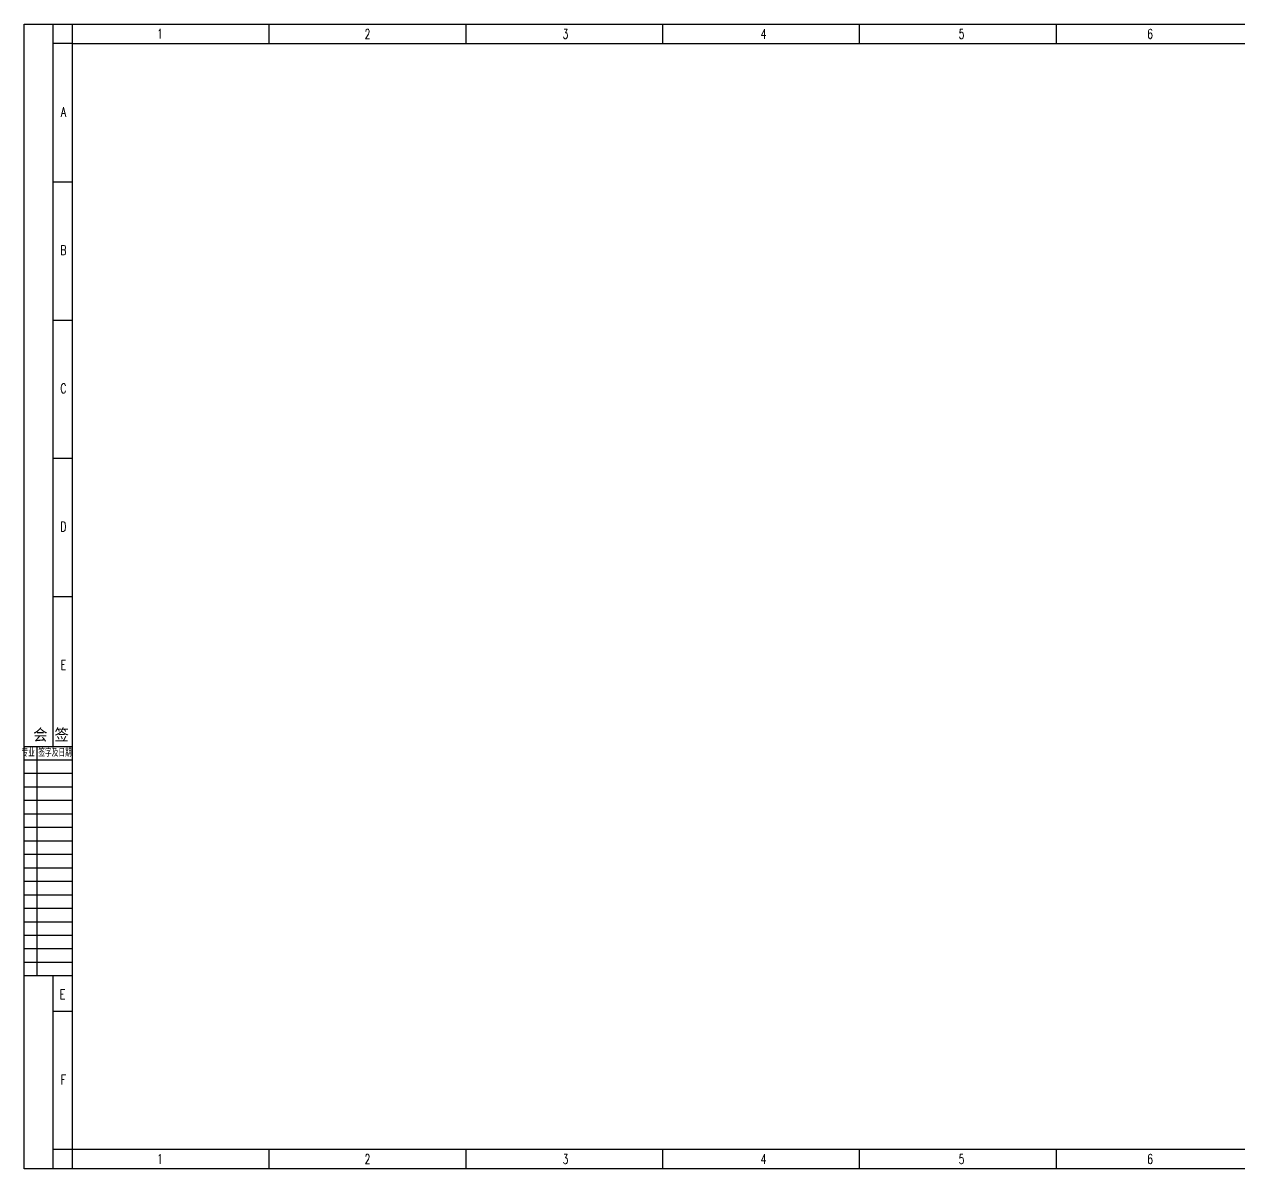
# Model space of a CAD drawing. Header units: millimetres. Extents: x 0 to 1261, y 0 to 594.
# Drawn here: x 0 to 630, y 0 to 594 of the extents above; entities that cross this region are included whole.
import ezdxf
from ezdxf.enums import TextEntityAlignment as Align

# ---------------------------------------------------------------- set-up
doc = ezdxf.new("R2010")
doc.units = ezdxf.units.MM
doc.header["$MEASUREMENT"] = 0
for name, color, linetype in [('内层矩形', 1, 'Continuous'), ('图框', 4, 'Continuous'), ('外层矩形', 1, 'Continuous')]:
    doc.layers.add(name, color=color, linetype=linetype)
doc.styles.add('HZ', font='txt_____.ttf', dxfattribs={"width": 0.7, "bigfont": 'HZTXT'})
doc.styles.add('ROMAND', font='romand.shx', dxfattribs={"width": 0.7, "height": 200, "bigfont": 'OCHINESE.shx'})

# ---------------------------------------------------------------- blocks, each defined once
blk = doc.blocks.new('*U11')
at = {"layer": '图框'}
blk.add_line((0, -5), (0, 5), dxfattribs=at)
blk = doc.blocks.new('*U12')
at = {"color": 0, "linetype": 'ByBlock', "lineweight": -2, "transparency": 16777216}
for p in [(0, 0), (102.167, 0), (204.334, 0), (306.501, 0), (408.668, 0), (510.835, 0), (613.002, 0), (715.169, 0), (817.336, 0), (919.503, 0), (1021.67, 0), (1123.837, 0)]:
    blk.add_blockref('*U11', p, dxfattribs=at)
blk = doc.blocks.new('*U13')
at = {"layer": '图框'}
blk.add_line((0, -5), (0, 5), dxfattribs=at)
blk = doc.blocks.new('*U14')
at = {"color": 0, "linetype": 'ByBlock', "lineweight": -2, "transparency": 16777216}
for p in [(0, 0), (102.167, 0), (204.334, 0), (306.501, 0), (408.668, 0), (510.835, 0), (613.002, 0), (715.169, 0), (817.336, 0), (919.503, 0), (1021.67, 0), (1123.837, 0)]:
    blk.add_blockref('*U13', p, dxfattribs=at)
blk = doc.blocks.new('会签')
at = {"color": 0}
for p, q in [((3629.69, -1305.73), (3604.69, -1305.73)), ((3611.37, -1424.73), (3611.37, -1305.73)), ((3629.69, -1312.73), (3604.69, -1312.73)), ((3629.69, -1319.73), (3604.69, -1319.73)), ((3629.69, -1326.73), (3604.69, -1326.73)), ((3629.69, -1333.73), (3604.69, -1333.73)), ((3629.69, -1340.73), (3604.69, -1340.73)), ((3629.69, -1347.73), (3604.69, -1347.73)), ((3629.69, -1354.73), (3604.69, -1354.73)), ((3629.69, -1361.73), (3604.69, -1361.73)), ((3629.69, -1368.73), (3604.69, -1368.73)), ((3629.69, -1375.73), (3604.69, -1375.73)), ((3629.69, -1382.73), (3604.69, -1382.73)), ((3629.69, -1389.73), (3604.69, -1389.73)), ((3629.69, -1396.73), (3604.69, -1396.73)), ((3629.69, -1403.73), (3604.69, -1403.73)), ((3629.69, -1410.73), (3604.69, -1410.73)), ((3629.69, -1417.73), (3604.69, -1417.73)), ((3629.69, -1424.73), (3604.69, -1424.73))]:
    blk.add_line(p, q, dxfattribs=at)
for s, height, style, width, p in [('会 签  ', 6, 'HZ', 0.9, (3622.23, -1302.52)), ('专业 签字及日期', 3.8, 'ROMAND', 0.7, (3616.24, -1310.89))]:
    blk.add_text(s, height=height, dxfattribs=dict(at, style=style, width=width)).set_placement(p, align=Align.CENTER)

msp = doc.modelspace()

# ---------------------------------------------------------------- linework, layer by layer
at = {"layer": '内层矩形'}
msp.add_lwpolyline([(25, 584), (1251, 584), (1251, 10), (25, 10)], close=True, dxfattribs=at)
at = {"layer": '图框'}
for p, q in [((0, 594), (1261, 594)), ((0, 0), (0, 594)), ((15, 218.63), (15, 594)), ((25, 584), (15, 584)), ((15, 512.25), (25, 512.25)), ((15, 440.5), (25, 440.5)), ((15, 368.75), (25, 368.75)), ((15, 297), (25, 297)), ((15, 0), (15, 100.03)), ((15, 81.75), (25, 81.75)), ((25, 10), (15, 10)), ((1261, 0), (0, 0))]:
    msp.add_line(p, q, dxfattribs=at)
at = {"layer": '图框', "color": 1}
for p, q in [((25, 584), (1251, 584)), ((25, 10), (25, 584)), ((1251, 10), (25, 10))]:
    msp.add_line(p, q, dxfattribs=at)
at = {"layer": '外层矩形'}
msp.add_lwpolyline([(0, 594), (1261, 594), (1261, 0), (0, 0)], close=True, dxfattribs=at)

# ---------------------------------------------------------------- block references
at = {"linetype": 'Continuous'}
for name, p in [('*U12', (25, 589)), ('*U14', (25, 5))]:
    msp.add_blockref(name, p, dxfattribs=at)
at = {"color": 0}
msp.add_blockref('会签', (-3604.66, 1524.78), dxfattribs=at)

# ---------------------------------------------------------------- texts
at = {"layer": '图框', "style": 'HZ', "width": 0.7}
for s, p in [('1', (70.47, 586.56)), ('2', (178.18, 586.5)), ('3', (280.98, 586.5)), ('4', (383.79, 586.5)), ('5', (486.59, 586.5)), ('6', (584.49, 586.54)), ('A', (20.32, 546.01)), ('B', (20.32, 474.26)), ('C', (20.32, 402.51)), ('D', (20.32, 330.76)), ('E', (20.32, 259.01)), ('E', (19.88, 87.96)), ('F', (20.32, 43.76)), ('1', (70.47, 2.56)), ('2', (178.18, 2.5)), ('3', (280.98, 2.5)), ('4', (383.79, 2.5)), ('5', (486.59, 2.5)), ('6', (584.49, 2.54))]:
    msp.add_text(s, height=5, dxfattribs=at).set_placement(p, align=Align.CENTER)

doc.saveas('drawing.dxf')
